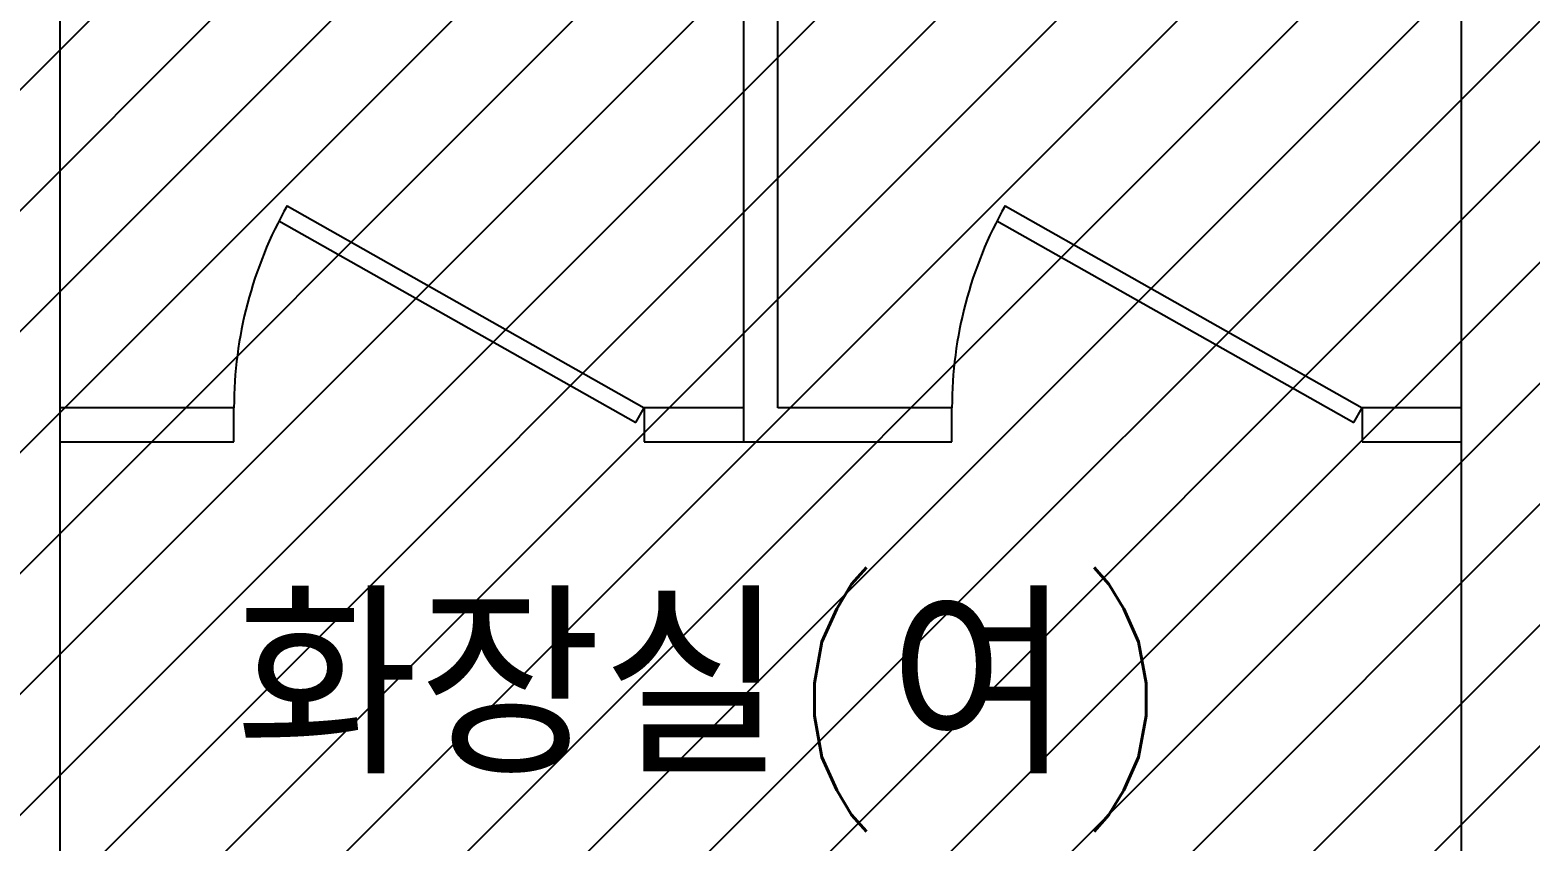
# Model space of a CAD drawing. Header units: millimetres. Extents: x 83956 to 461956, y 36707 to 125807.
# Drawn here: x 101952 to 104145, y 55317 to 56504 of the extents above; entities that cross this region are included whole.
import ezdxf

# ---------------------------------------------------------------- set-up
doc = ezdxf.new("R2010")
doc.units = ezdxf.units.MM
doc.header["$LTSCALE"] = 100
doc.header["$MEASUREMENT"] = 0
doc.layers.add('ARCH', color=9, linetype='CONTINUOUS')
doc.layers.add('PIPE', color=3, linetype='CONTINUOUS')
doc.styles.add('GHS', font='romans.shx', dxfattribs={"bigfont": 'ghs.shx'})

msp = doc.modelspace()

# ---------------------------------------------------------------- hatches: boundary and pattern name
at = {"layer": 'PIPE', "ltscale": 2}
h = msp.add_hatch(dxfattribs=at)
h.set_pattern_fill('ANSI31', color=1, scale=1000, style=0)
h.set_pattern_definition([(45, (-1537911.26, -8621795.84), (-88.3883476, 88.3883476), [])])
h.paths.add_polyline_path([(97388, 57950.6), (106611.1, 57950.6), (106611.1, 53615.1), (97388, 53615.1)])

# ---------------------------------------------------------------- linework, layer by layer
at = {"layer": 'ARCH'}
for p, q in [((101995.3, 57301.3), (101995.3, 55201.3)), ((102995.3, 57301.3), (102995.3, 55901.7)), ((103045.3, 55951.7), (103045.3, 57301.3)), ((104045.3, 54201.3), (104045.3, 57301.3)), ((102327.6, 56246.9), (102850, 55951.7)), ((103377.6, 56246.9), (103900, 55951.7)), ((102315.8, 56224.9), (102837.7, 55929.9)), ((103365.8, 56224.9), (103887.7, 55929.9)), ((102250, 55951.7), (101995.3, 55951.7)), ((102250, 55901.7), (102250, 55951.7)), ((102837.7, 55929.9), (102850, 55951.7)), ((102995.3, 55951.7), (102850, 55951.7)), ((102850, 55951.7), (102850, 55901.7)), ((103300, 55951.7), (103045.3, 55951.7)), ((103300, 55901.7), (103300, 55951.7)), ((103887.7, 55929.9), (103900, 55951.7)), ((104045.3, 55951.7), (103900, 55951.7)), ((103900, 55951.7), (103900, 55901.7)), ((101995.3, 55901.7), (102250, 55901.7)), ((102850, 55901.7), (102995.3, 55901.7)), ((102995.3, 55901.7), (103300, 55901.7)), ((103900, 55901.7), (104045.3, 55901.7))]:
    msp.add_line(p, q, dxfattribs=at)
for centre in [(102850, 55951.7), (103900, 55951.7)]:
    msp.add_arc(centre, 600, 150.5241, 180, dxfattribs=at)

# ---------------------------------------------------------------- texts
at = {"layer": 'ARCH', "style": 'GHS'}
msp.add_text('화장실(여)', height=253.12, dxfattribs=at).set_placement((102252.2, 55416.6))

doc.saveas('drawing.dxf')
